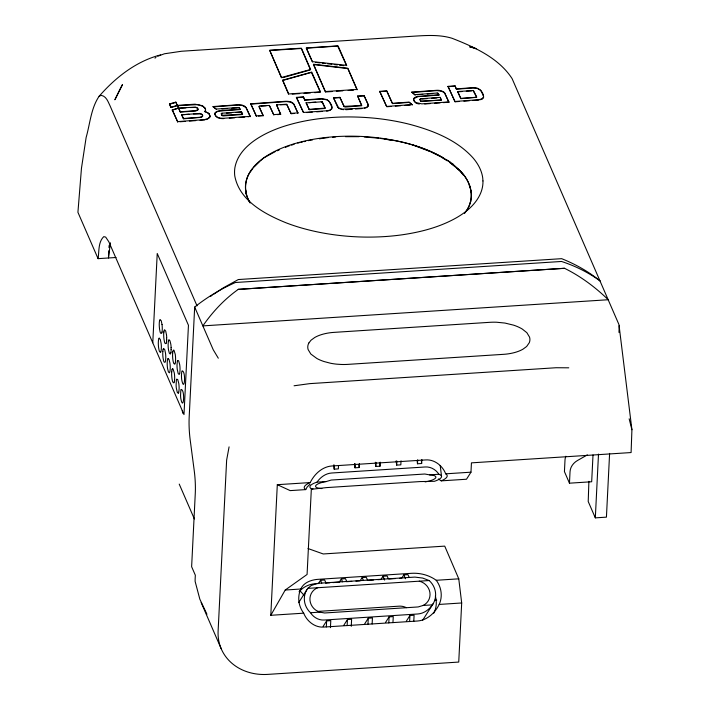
<?xml version="1.0" encoding="UTF-8"?>
<svg xmlns="http://www.w3.org/2000/svg" width="710" height="710" viewBox="0 0 710 710"><rect width="100%" height="100%" fill="white"/><g stroke="black" fill="none" stroke-linecap="round" stroke-linejoin="round"><path stroke-width="1.06" d="M321.994 101.903L325.047 108.293M166.708 339.336L166.628 340.951M171.154 349.551L171.066 351.175A6.931 1.411 86.3 0 1 170.888 352.515M210.08 116.254L208.793 113.343L204.897 111.47L207.409 112.748A11.546 5.556 2.9 0 1 208.074 113.138L209.113 113.999M313.403 64.397L325.242 91.546L357.086 89.442L347.838 68.24L313.509 64.219L325.535 91.945M108.834 250.719L108.47 257.978L110.396 242.802M108.985 247.612L109.091 245.536M152.774 342.788L157.23 253.479L188.452 325.278L183.988 414.587L108.816 241.755L105.692 237.113L103.784 236.625C98.051 242.101 99.222 251.402 98.078 258.653L116.049 257.49M204.764 107.911L203.956 107.095A9.248 4.446 2.9 0 0 203.122 106.509L198.809 104.903A12.088 5.813 2.9 0 0 197.309 104.654L177.376 105.701L170.977 107.521L169.468 103.944L175.84 102.116L180.358 112.109L195.41 111.008A3.106 1.491 2.9 0 0 196.022 110.902L197.54 110.254A5.023 2.423 2.9 0 0 197.815 109.997A4.278 2.059 2.9 0 0 197.992 109.722L197.682 108.479M170.977 107.521L169.468 103.944M172.264 109.899L177.731 121.934L172.264 109.899L178.636 108.08L195.41 107.13A3.994 1.917 2.9 0 1 195.924 107.245L197.699 108.151L198.019 109.375A4.278 2.059 2.9 0 1 197.833 109.677L195.427 110.68L180.375 111.789M176.968 104.876L175.84 102.116M205.323 108.825L202.882 106.03A11.324 5.449 2.9 0 0 202.101 105.63L195.028 104.175L177.393 105.382L180.358 112.109M172.246 110.219L178.654 108.062M199.963 113.431L181.609 114.78L183.491 118.81L201.143 117.354A3.799 1.828 2.9 0 0 201.729 117.115L202.652 116.183A2.76 1.331 2.9 0 0 202.696 115.89L202.696 115.81A2.76 1.331 2.9 0 0 202.714 115.561L202.412 114.727M183.491 118.81L181.627 114.461M213.852 294.171L223.348 287.807L238.311 279.545L561.672 258.671C575.437 264.182 588.546 271.531 600.057 280.911A160.868 137.163 -23.5 0 0 561.521 261.466L235.409 282.509A160.859 137.154 -23.5 0 0 194.673 307.066L189.179 417.169A28.418 5.778 86.3 0 0 190.191 439.925L194.265 470.925A28.418 5.778 86.3 0 1 195.268 493.69L191.629 566.713L195.33 575.224L195.17 578.33A53.268 45.422 -23.5 0 0 195.135 581.437L199.838 599.187L206.947 614.265M215.565 108.754L213.115 106.553L238.391 104.725L242.021 105.08L244.533 106.03L246.139 107.574L250.239 116.342L248.021 116.822M216.39 109.384L213.115 106.553M250.239 116.342L223.801 118.268C220.65 118.375 216.266 117.94 215.05 114.47A12.185 5.866 2.9 0 1 214.944 114.204L214.935 113.529A12.638 6.079 2.9 0 1 215.103 113.147L216.009 112.233A7.419 3.568 2.9 0 1 216.683 111.843L219.834 111.017L240.255 109.526L239.039 107.503M242.216 113.715L241.48 111.798L222.044 113.209M241.48 111.798L242.589 114.505L223.153 115.934C221.085 116.44 220.792 111 221.981 115.198M250.754 103.811L256.399 116.218L250.754 103.811L285.597 101.281C288.446 101.237 292.644 101.423 293.878 104.432L297.987 113.201L293.807 103.935M258.342 116.076L263.215 115.721L259.017 106.322M259.594 105.932L269.401 105.453L273.82 114.958L269.543 105.888A0.923 0.444 2.9 0 0 269.25 105.71L268.726 105.595M277.725 114.674L280.672 114.132L276.51 104.92M294.064 113.485L291.127 113.698L286.698 104.184L276.518 104.911M303.481 112.473L296.407 97.376L303.427 96.871L304.821 100.208L321.781 99.001L326.715 99.853A6.221 3 2.9 0 1 327.47 100.199C330.336 102.054 334.543 108.231 330.026 110.014A8.804 4.242 2.9 0 1 329.635 110.174L327.674 110.68A10.632 5.112 2.9 0 1 327.168 110.742L303.481 112.473L296.407 97.376M303.694 613.174A24.868 23.474 32.7 0 1 300.818 589.016C303.063 583.576 308.939 580.798 314.423 579.795A17.857 8.697 3 0 1 318.169 579.333L411.729 573.298C420.355 572.819 429.213 575.198 436.233 580.283A24.868 23.474 32.9 0 1 439.197 604.432C435.07 612.845 427.189 620.318 417.471 621.019L323.902 627.063C314.929 627.809 306.862 621.25 303.694 613.174L270.794 615.295L277.308 484.69L310.208 482.569C314.335 474.156 322.216 466.674 331.934 465.973L425.503 459.938C434.476 459.184 442.543 465.751 445.711 473.818A24.868 6.532 -6.9 0 1 441.238 480.856L438.389 478.984M304.821 100.208L303.427 96.871M322.296 101.778L306.072 102.87L309.258 109.677L324.71 108.506L325.091 107.716L322.305 101.787M309.258 109.677L306.09 102.542M311.37 488.436L307.084 574.461L285.225 590.028L270.794 615.295M337.552 106.89L333.46 97.802L339.895 97.341L344.101 106.331M366.502 107.609L367.052 107.299A7.056 3.399 2.9 0 0 367.478 106.988L368.215 104.521L364.044 95.584L357.645 96.045L361.656 105.763L345.282 107.059L344.093 106.651L339.895 97.341M326.325 626.93L326.627 620.895L330.789 620.629L330.434 627.667M338.51 465.866L338.359 468.875L334.188 469.15L334.392 465.13M368.073 106.287L368.321 105.133L364.044 95.584M347.146 625.59L347.447 619.555L351.61 619.289L351.264 626.327M359.384 463.515L359.18 467.535L355.018 467.801L355.213 463.781M386.302 105.808L379.699 91.35L386.693 90.844L392.515 103.624L409.155 102.418L412.404 104.885L409.173 102.098L392.532 103.305M392.515 103.624L386.693 90.844M379.699 91.35L386.746 106.748L391.015 106.438M367.975 624.241L368.277 618.215L372.439 617.94L372.138 623.975M380.205 462.174L380.001 466.195L375.839 466.461L376.043 462.441M411.791 92.114L415.066 94.945L411.791 92.114L436.765 90.303A6.159 2.964 2.9 0 1 437.36 90.285L438.647 90.33A8.591 4.136 2.9 0 1 439.463 90.418L443.209 91.59A7.757 3.736 2.9 0 1 443.581 91.821L444.567 92.726A5.786 2.787 2.9 0 1 444.815 93.143L448.915 102.231L443.404 102.63M388.796 622.901L389.098 616.866L393.26 616.599L392.958 622.626M401.035 460.825L400.83 464.846L396.668 465.112L396.863 461.092M409.626 621.552L409.918 615.526L414.09 615.25L413.788 621.285M421.855 459.485L421.651 463.506L417.489 463.772L417.693 459.752M414.178 101.006L413.646 99.01A5.52 2.654 2.9 0 1 413.815 98.672L417.791 96.684A7.348 3.541 2.9 0 1 418.909 96.551L438.94 95.096L438.248 93.329L437.209 93.019M441.265 100.075L421.846 101.175C420.551 101.548 419.006 98.788 420.728 98.779L440.164 97.368L441.265 100.075L420.923 101.344M459.468 101.468L455.057 101.787L448.001 86.363L455.021 85.857L456.415 89.194L472.567 88.022C478.043 87.268 483.395 90.978 483.599 97.03A6.062 2.92 2.9 0 1 483.51 97.581M456.415 89.194L455.021 85.857M455.057 101.787L448.001 86.363M476.605 97.323L460.852 98.663L457.675 91.528L473.472 90.516L476.667 96.942M460.852 98.663L457.675 91.528M308.007 548.537L323.245 553.96L444.726 546.123L458.766 578.827L461.686 602.976L458.74 662.066L267.848 674.385A53.285 45.431 -23.5 0 1 218.112 631.101L226.641 460.071L229.082 446.865M441.238 480.856L466.497 479.232L470.978 472.185L471.44 462.858L631.092 452.554L631.918 429.745L618.96 324.585L512.114 78.65C498.828 58.016 474.245 46.966 452.03 38.269C440.227 34.666 427.802 35.331 415.669 36.068L181.547 51.244L164.445 53.774L157.806 56.223M593.01 454.968L591.678 481.753L569.464 483.182L570.032 471.706A14.209 12.114 -23.5 0 1 577.514 460.488L586.061 455.642A14.209 12.114 -23.5 0 0 587.312 454.853M588.892 481.336L588.217 501.526L595.317 517.865L606.429 517.146L609.606 453.379M595.317 517.865L598.503 454.098M163.77 332.582L163.69 334.206A6.931 1.411 86.3 0 0 163.717 336.007A7.162 1.455 86.3 0 0 164.054 339.637C164.409 340.667 164.436 344.297 166.025 343.578A7.162 1.455 86.3 0 0 166.344 342.868M162.838 351.255L162.759 352.879A6.931 1.411 86.3 0 0 162.83 355.612A7.162 1.455 86.3 0 0 163.123 358.319C163.477 359.34 163.504 362.97 165.093 362.251A7.153 1.455 86.3 0 0 165.519 360.982L165.776 358.009A6.931 1.411 86.3 0 0 165.758 356.207A7.162 1.455 86.3 0 0 165.554 353.491L164.773 349.719L163.611 348.433A7.162 1.455 86.3 0 0 163.14 349.382M172.654 353.012L172.574 354.636A6.922 1.402 86.3 0 0 172.601 356.438A7.162 1.455 86.3 0 0 172.814 359.18L172.938 360.068A7.304 1.482 86.3 0 0 173.231 361.63A7.162 1.455 86.3 0 0 173.773 363.431L174.74 364.212A7.162 1.455 86.3 0 0 175.343 362.766M171.722 371.694L171.642 373.318A6.931 1.411 86.3 0 0 171.66 375.111A7.153 1.455 86.3 0 0 171.891 377.871L172.006 378.741A7.304 1.491 86.3 0 0 172.299 380.338A7.162 1.455 86.3 0 0 172.841 382.104L173.808 382.894A7.171 1.455 86.3 0 0 174.278 381.945M175.512 361.39L175.592 359.766A6.922 1.402 86.3 0 0 175.521 357.041A7.162 1.455 86.3 0 0 175.246 354.299L174.003 350.305A7.304 1.482 86.4 0 0 173.426 350.19L173.258 350.394A7.153 1.455 86.3 0 0 172.832 351.663M174.58 380.063L174.66 378.439A6.922 1.411 86.3 0 0 174.642 376.637A7.171 1.455 86.3 0 0 174.296 373.007L173.071 368.978A7.304 1.482 86.3 0 0 172.495 368.854L172.326 369.067M204.897 111.47L205.616 109.917L204.941 107.814M210.071 116.156L209.84 117.141A7.81 3.754 2.9 0 1 209.37 117.816L207.249 119.2A9.23 4.438 2.9 0 1 206.344 119.52L206.06 119.599M618.969 332.413L619.191 325.721M210.009 116.706L209.308 113.875M470.366 202.732L470.766 200.948M205.545 110.334L205.447 108.754M205.536 110.645L204.879 111.798M209.956 116.6L208.065 118.499L204.613 119.599L177.74 121.605M483.448 97.749L483.519 96.187L480.794 90.356L477.732 88.297L472.958 87.676L456.432 88.874M277.308 484.69L290.186 490.61L305.735 489.607L307.102 487.104L309.986 484.202M357.05 89.806L347.82 68.559L313.43 64.583M251.038 170.87C244.036 179.967 243.858 193.173 250.044 202.758M483.386 97.554L482.001 98.814L479.055 99.693L455.074 101.468M483.457 97.43L482.134 99.054M323.094 626.46L326.627 620.895M343.915 625.111L347.447 619.555M364.736 623.77L368.277 618.215M385.565 622.422L389.098 616.866M406.386 621.081L409.918 615.526M422.592 620.327L433.286 603.5M298.661 602.648L306.871 589.726M325.917 582.901L324.665 580.008L320.494 580.274L318.435 583.522L315.382 583.718A24.868 23.448 32.4 0 0 299.061 591.794M346.737 581.552L345.486 578.668L341.324 578.934L339.256 582.173L333.008 582.582M367.567 580.212L366.307 577.319L362.144 577.594L360.085 580.833L355.914 581.099M388.388 578.863L387.136 575.979L382.974 576.245L380.906 579.493L377.782 579.688M409.217 577.523L407.957 574.63L403.795 574.905L401.736 578.144L399.65 578.277M465.858 211.571C476.632 197.833 470.029 178.077 457.125 168.27M367.975 106.145L366.466 107.308L363.591 108.097L342.167 109.18A8.973 4.313 2.9 0 1 341.377 108.994L338.945 107.982A6.115 2.946 2.9 0 1 338.555 107.707L333.46 97.802M202.483 116.2L202.448 115.162L201.489 114.292A3.63 1.748 2.9 0 0 201.267 114.177M432.399 604.867C429.044 609.668 423.817 613.573 417.817 613.981L324.257 620.025C318.737 620.451 313.43 617.318 310.501 612.739A19.179 18.096 32.4 0 1 307.803 588.368L311.237 585.528L317.033 583.531A13.676 6.585 2.9 0 1 319.837 583.194L414.906 577.097L422.734 578.073L429.177 580.54A19.179 18.096 32.4 0 1 432.399 604.867L423.062 605.47L418.172 606.943L324.603 612.987L319.828 612.135L310.501 612.739M254.082 166.948L253.523 167.658M251.162 170.72L252.893 168.474M160.655 54.874C136.125 61.246 115.508 77.488 99.107 96.294C90.942 108.293 90.055 123.797 86.141 137.429L81.464 168.27L77.922 212.308L98.078 258.653M425.104 481.904A13.499 3.541 -6.9 0 0 435.692 477.839A13.499 3.541 -6.9 0 0 429.577 474.866L424.802 474.014L331.233 480.049L326.343 481.522L317.015 482.125C320.37 477.324 325.588 473.419 331.588 473.011L425.148 466.976C430.668 466.541 435.984 469.683 438.904 474.262A19.179 5.041 -6.9 0 1 434.431 481.3L419.992 481.575L326.423 487.61L312.533 489.163L312.959 488.64M160.655 352.036C159.067 352.764 159.04 349.125 158.676 348.104A7.171 1.455 86.3 0 1 158.392 345.388A7.313 1.491 86.3 0 1 158.312 342.664L158.401 341.04A7.313 1.491 86.3 0 1 158.694 339.158A7.171 1.455 86.3 0 1 159.173 338.146M177.695 360.609L178.645 360.795L179.674 364.549A7.153 1.455 86.3 0 1 179.976 367.23A7.313 1.482 86.3 0 1 180.029 369.972L179.949 371.605A7.313 1.482 86.3 0 1 179.657 373.469M176.763 379.282L177.713 379.477L178.743 383.222A7.171 1.455 86.3 0 1 179.035 385.929A7.313 1.491 86.3 0 1 179.106 388.663L179.026 390.278A7.313 1.491 86.3 0 1 178.725 392.16M181.21 389.497C185.345 389.967 183.473 412.679 180.766 398.301A7.153 1.455 86.3 0 1 180.553 395.55L180.784 390.775A7.153 1.455 86.3 0 1 181.21 389.444M416.371 96.693L414.178 97.909L413.539 99.702M202.474 116.218L200.025 117.274L183.508 118.49M221.307 113.822L222.026 113.538M254.659 166.477L260.037 161.197M260.685 160.611L263.738 157.94L275.391 151.496M221.378 113.44L222.026 113.209M154.984 58.14L155.951 57.368M238.329 289.334C224.395 299.23 212.565 311.876 202.856 325.89L608.239 299.735C595.308 287.186 580.665 276.261 564.477 268.273L238.24 289.369L564.601 268.309M210.4 296.487L212.121 295.333M310.492 69.864L301.342 48.493L269.747 50.49L281.48 77.807M324.887 108.115L309.276 109.349M99.107 96.294L101.157 95.335C106.393 96.169 108.089 101.85 110.121 105.985L197.034 305.859M481.726 99.267L480.43 99.737M277.113 150.822L279.332 149.854M168.989 339.975L169.956 340.756L170.79 344.11A7.171 1.455 86.3 0 1 171.154 347.722M168.057 358.648L169.024 359.438L169.859 362.792A7.162 1.455 86.3 0 1 170.205 366.422A6.931 1.411 86.3 0 1 170.222 368.224L170.143 369.848A6.931 1.411 86.3 0 1 169.841 371.72A7.162 1.455 86.3 0 1 169.362 372.741M169.362 372.67L168.403 371.889L167.56 368.534A7.171 1.455 86.3 0 1 167.223 364.904A6.931 1.411 86.3 0 1 167.196 363.094L167.285 361.479A6.922 1.411 86.3 0 1 167.587 359.597A7.171 1.455 86.3 0 1 168.057 358.586M159.173 338.217L160.327 339.504L161.09 343.241A7.171 1.455 86.3 0 1 161.339 345.974A6.922 1.411 86.3 0 1 161.339 347.802L161.259 349.418A6.931 1.411 86.3 0 1 160.957 351.299A7.171 1.455 86.3 0 1 160.673 352.08M178.245 393.109L177.287 392.319L176.328 388.086A7.153 1.455 86.3 0 1 176.107 385.335L176.346 380.56A7.153 1.455 86.3 0 1 176.763 379.238M291.597 145.16L294.135 144.21M285.411 147.316L288.233 146.216M366.058 107.805L364.603 108.248M297.783 143.109L299.771 142.515M416.459 96.675L438.957 94.776M169.45 104.263L175.823 102.435M307.794 588.368L429.177 580.54M170.995 107.192L177.367 105.373M259.496 106.269L259.017 106.775L263.215 115.721M289.165 145.852L289.689 145.701M283.006 77.621L309.436 70.166M329.058 110.689L326.635 111.115M308.442 140.686L308.965 140.562M303.942 141.663L305.593 141.334M294.064 385.779L309.773 383.631L556.063 367.736L568.781 367.815M204.941 119.857L199.998 120.318M301.164 142.311L302.353 142.115M319.385 138.814L328.473 137.5M335.661 136.906L332.511 137.341M478.993 100.03L472.709 100.5M309.738 140.234L312.542 139.905M420.711 99.098L420.151 99.249A1.047 0.506 2.9 0 0 419.947 99.507L420.728 101.21A0.932 0.453 2.9 0 0 420.923 101.344M277.211 104.965L276.98 104.991A1.029 0.497 2.9 0 0 276.678 105.098L280.654 114.461M296.398 97.705L303.41 97.19M242.598 114.186L222.044 115.286M447.983 86.691L455.003 86.176M379.681 91.67L386.675 91.164M178.636 108.382L185.958 107.849M190.147 107.547L195.365 107.441M304.839 99.888L321.808 98.681L326.777 99.551L329.103 101.21L331.925 107.183L331.81 108.843L330.017 110.334A7.517 3.621 2.9 0 1 329.822 110.423M213.098 106.873L238.436 105.044L242.5 105.533L245.926 107.565L250.231 116.662M250.736 104.139L286.636 101.565L290.958 102.284L293.656 104.05M333.443 98.131L339.877 97.66M357.636 96.374L364.026 95.903M411.773 92.442L437.032 90.614L441.505 91.191A4.784 2.308 2.9 0 1 442.099 91.404L444.549 93.046A5.786 2.787 2.9 0 1 444.806 93.471L448.915 102.231M216.408 109.056L239.013 107.494M415.084 94.625L437.191 93.019M221.902 108.985L227.413 108.586M231.824 108.266L237.335 107.858M260.845 106.154L266.268 105.754M280.406 104.734L286.831 104.618L291.127 113.698M309.303 102.63L315.764 102.16M417.267 94.785L422.787 94.386M427.198 94.066L432.709 93.667M457.657 91.856L461.97 91.546M466.275 91.226L471.653 90.836M240.264 109.207L219.479 110.742L216.932 111.408L215.192 112.721A2.964 1.429 2.9 0 0 215.112 112.846C214.038 115.552 217.091 117.922 219.523 118.242M182.683 114.701L189.144 114.23M193.44 113.919L200.708 113.955M226.348 113.218L231.744 112.828M236.066 112.517L241.462 112.118M421.793 99.018L427.189 98.628M431.511 98.317L436.907 97.927M460.861 98.344L476.65 97.27L473.233 90.782M256.416 115.899L263.224 115.402M273.829 114.629L280.672 114.132M291.144 113.369L298.005 112.872M386.755 106.429L412.421 104.565M448.933 101.912L421.811 103.864L415.652 102.471A4.633 2.228 2.9 0 1 415.403 102.311L414.187 101.024M179.852 121.774L185.15 121.392M189.392 121.082L195.756 120.62M229.294 118.188L234.806 117.789M239.208 117.47L244.719 117.07M306.773 112.562L312.293 112.162M316.704 111.843L322.225 111.434M345.85 109.722L352.258 109.251M355.461 109.02L361.869 108.559M395.292 106.127L400.644 105.737M404.913 105.426L410.265 105.044M424.669 103.997L430.18 103.589M434.591 103.269L440.093 102.87M463.878 101.148L469.399 100.749M292.209 94.111L299.709 93.622M303.995 93.347L310.421 92.93M314.707 92.655L320.37 92.149L311.442 72.385L282.686 80.487L288.535 94.155M325.659 91.954L332.085 91.537M336.363 91.262L342.788 90.844M348.148 90.498L353.5 90.152M429.577 474.866L438.904 474.262M445.711 473.818L470.978 472.185M325.721 583.052L329.884 582.786M346.551 581.703L351.752 581.375M367.372 580.363L373.62 579.963M389.24 578.952L395.488 578.552M285.225 590.028L300.818 589.016M436.233 580.283L458.766 578.827M434.591 600.332L436.756 600.19M317.405 611.434L399.082 606.163A13.499 12.736 32.4 0 1 406.342 607.689M439.197 604.432L461.686 602.976M345.442 136.684L359.038 136.666M223.792 118.588L223.251 118.614A10.295 4.961 2.9 0 1 222.354 118.614L220.996 118.517M321.142 101.77L321.914 101.876M364.265 136.977L378.59 138.166M380.143 138.397L383.205 138.858M343.542 109.695L341.093 109.242M384.012 138.974C404.673 141.512 425.13 147.52 443.297 157.842M315.772 62.391L320.086 62.897M322.242 63.154L325.473 63.536M327.63 63.793L331.943 64.299M334.099 64.557L337.33 64.938M339.486 65.196L343.8 65.702M419.326 104.033L417.791 103.704A12.23 5.884 2.9 0 1 417.169 103.509M384.261 139.036L390.562 140.11M238.888 107.796L240.255 109.526M312.533 62.001L306.329 48.2L337.676 46.097L346.613 65.657M199.98 113.431L202.173 114.452A6.195 2.982 2.9 0 1 202.341 114.638L202.394 114.718M437.759 93.409L438.94 95.096M412.847 144.973L430.082 151.541M196.404 107.725L196.635 107.814A3.941 1.899 2.9 0 1 197.185 108.097L197.46 108.284M340.188 108.932L339.131 108.426M431.032 151.94L440.014 156.377M416.584 103.278L415.607 102.781M447.096 160.744L440.848 156.848M447.158 160.176L450.371 162.173M454.675 166.158L451.675 163.868M338.901 108.293L338.297 107.84M453.646 164.542L451.595 163.105M449.421 162.324L451.223 163.593M415.385 102.639L413.575 99.968M451.675 163.921L455.412 167.019M456.086 167.578L459.973 171.145M281.506 77.496L310.616 69.482L301.377 48.182L269.685 50.233L281.497 77.488M344.146 106.393L361.754 105.382L357.645 96.045M460.541 171.784L463.373 175.121M299.78 590.498L304.084 595.362M337.969 107.521L337.64 107.059M218.307 358.213L213.231 349.746L194.673 307.066M440.164 97.368L441.283 99.746M569.464 483.182L564.432 471.609L565 460.133A14.209 12.114 -23.5 0 1 565.87 456.246M403.795 574.905L405.472 578.756M382.974 576.245L384.642 580.097M362.144 577.594L363.405 580.478M341.324 578.934L342.575 581.818M320.494 580.274L321.754 583.167M179.222 484.096L194.38 518.957M201.143 602.541L221.183 648.691M469.266 185.115L470.357 188.327M629.158 418.793L631.918 429.745M182.257 410.655L182.754 413.193M470.828 190.298L471.147 192.099M245.66 189.987L246.397 195.064M166.468 334.774L165.705 331.037L164.542 329.76A7.162 1.455 86.3 0 0 163.948 331.242M162.022 324.559L161.259 320.822L160.105 319.536A7.171 1.455 86.3 0 0 159.635 320.414M440.218 465.538L441.558 476.552M421.394 461.393L421.651 463.506M417.107 460.604L417.489 463.772M396.153 460.897L396.668 465.112M379.619 463.026L380.001 466.195M375.324 462.237L375.839 466.461M358.923 465.423L359.18 467.535M354.503 463.586L355.018 467.801M333.682 464.926L334.188 469.15M250.133 202.882A113.032 54.688 2.6 0 1 361.905 136.462A113.032 54.688 2.6 0 1 464.482 213.479M305.735 489.607A24.868 6.532 -6.9 0 1 310.208 482.56M435.328 596.027A24.868 23.457 32.5 0 1 433.766 613.209M319.828 612.135A13.499 12.727 32.5 0 1 309.968 600.207A13.499 12.727 32.5 0 1 317.698 587.738M419.273 581.179A13.499 12.736 32.4 0 1 429.896 592.477A13.499 12.736 32.4 0 1 423.062 605.47M321.87 488.56A13.499 3.541 -6.9 0 1 315.755 485.587A13.499 3.541 -6.9 0 1 326.343 481.522M312.533 489.163A19.179 5.041 -6.9 0 1 316.997 482.125M177.704 360.556A7.153 1.455 86.3 0 0 177.278 361.834L177.021 364.851A6.931 1.411 86.3 0 0 177.083 367.576A7.153 1.455 86.3 0 0 177.26 369.413L178.219 373.646L179.177 374.427A7.153 1.455 86.3 0 0 179.665 373.513M178.716 392.231A7.171 1.455 86.3 0 1 178.245 393.18M174.589 379.957A6.922 1.411 86.3 0 1 174.287 381.829M175.512 361.283A6.922 1.402 86.3 0 1 175.334 362.624M172.033 369.759A7.153 1.455 86.3 0 1 172.326 369.014M171.713 371.8A6.931 1.411 86.3 0 1 172.015 369.928M168.518 340.844A7.171 1.455 86.3 0 1 168.998 339.904M170.906 352.568A7.171 1.455 86.3 0 1 170.311 354.041L169.335 353.207L168.492 349.852A7.171 1.455 86.3 0 1 168.155 346.223A6.922 1.402 86.3 0 1 168.137 344.421L168.217 342.797A6.922 1.402 86.3 0 1 168.518 340.924M172.654 353.118A6.922 1.402 86.3 0 1 172.832 351.778M171.048 347.696A6.922 1.402 86.3 0 1 171.066 349.498M166.486 334.747A7.162 1.455 86.3 0 1 166.708 337.507M166.628 340.969A6.931 1.411 86.3 0 1 166.326 342.841M163.77 332.706A6.931 1.411 86.3 0 1 163.948 331.357M166.619 337.49A6.931 1.411 86.3 0 1 166.637 339.291M162.838 351.37A6.931 1.411 86.3 0 1 163.14 349.489M162.004 332.085A7.153 1.455 86.3 0 1 161.587 333.363C159.999 334.082 159.972 330.443 159.608 329.422A7.171 1.455 86.3 0 1 159.324 326.715A7.313 1.491 86.3 0 1 159.244 323.982L159.333 322.367A7.313 1.491 86.3 0 1 159.626 320.485M162.013 332.094A6.922 1.411 86.3 0 0 162.191 330.745L162.27 329.112A6.922 1.402 86.3 0 0 162.191 326.387A7.171 1.455 86.3 0 0 162.049 324.532M195.365 107.441A4.278 2.059 2.9 0 1 195.933 107.574M181.458 375.066L181.485 376.868A7.153 1.455 86.3 0 0 181.707 379.619C184.405 393.997 186.277 371.294 182.142 370.824A7.153 1.455 86.3 0 0 181.716 372.102L181.458 375.066M482.96 180.944C483.35 193.218 475.46 203.992 466.159 211.216A123.469 59.427 2.9 0 1 455.847 218.094C439.348 227.28 420.781 232.072 402.206 234.797A124.64 59.995 2.9 0 1 372.626 237.069A123.957 59.658 2.9 0 1 360.458 236.98C340.623 236.315 320.813 233.492 301.706 228.043A125.51 60.412 2.9 0 1 286.139 222.833C264.803 214.145 239.492 200.832 234.788 176.027A124.578 59.959 2.9 0 1 234.983 167.223C238.072 151.425 252.041 140.775 265.584 133.835A123.354 59.374 2.9 0 1 283.397 126.513C312.941 117.035 344.545 115.277 375.288 118.277A125.998 60.643 2.9 0 1 393.18 120.78A123.345 59.365 2.9 0 1 410.318 124.49C433.144 130.675 456.61 139.79 472.851 157.7A123.957 59.658 2.9 0 1 478.815 166.264A124.64 59.995 2.9 0 1 482.729 177.997L482.96 180.944M346.622 65.329L312.302 61.619L306.285 47.934L338.084 45.875L346.622 65.329M282.713 80.159L288.739 93.96L320.379 91.83L311.717 72.109L282.704 80.186M308.832 343.028L308.362 344.03A34.648 16.676 2.9 0 0 308.149 349.613L310.829 354.033L316.873 358.488A34.737 16.72 2.9 0 0 324.062 361.541L330.505 363.236A31.737 15.274 2.9 0 0 336.851 364.177L341.146 364.461A34.133 16.428 2.9 0 0 348.077 364.363L503.514 354.334A32.749 15.762 2.9 0 0 508.44 353.82A33.929 16.33 2.9 0 0 522.933 349.205L526.651 346.489L529.305 342.681A34.648 16.676 2.9 0 0 529.536 337.099L526.856 332.679L522.276 329.058A34.648 16.676 2.9 0 0 513.649 325.171L504.996 323.068L496.574 322.233A34.142 16.436 2.9 0 0 489.634 322.331L334.126 332.369A32.758 15.771 2.9 0 0 329.192 332.883A33.929 16.33 2.9 0 0 314.716 337.507L311.007 340.223L308.832 343.028M119.662 89.984L114.869 99.79L122.475 84.588L119.662 89.984M472.017 47.153L469.674 46.851L476.259 48.733L472.017 47.153"/></g></svg>
